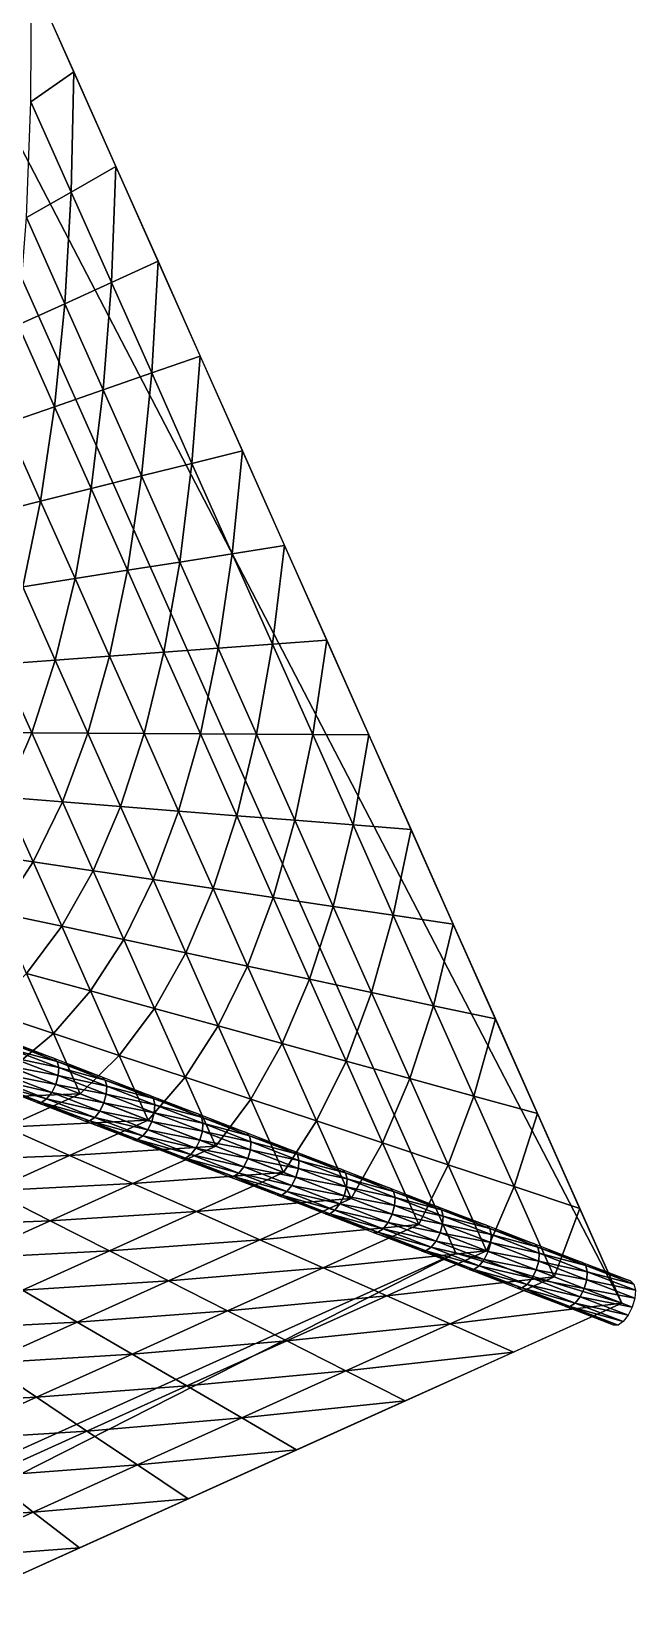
# Model space of a CAD drawing. Header units: metres. Extents: x -32.6 to 43.8, y -33.1 to 27.7.
# Drawn here: x 4.58 to 7.63, y -2.34 to 5.65 of the extents above; entities that cross this region are included whole.
import ezdxf

# ---------------------------------------------------------------- set-up
doc = ezdxf.new("R2010")
doc.units = ezdxf.units.M
for name, color, linetype in [('HREBENACE', 1, 'CONTINUOUS'), ('MANSARDA', 4, 'CONTINUOUS'), ('STRECHA_JIH', 6, 'CONTINUOUS'), ('STRECHA_VYCHOD', 1, 'CONTINUOUS'), ('ZDIVO', 6, 'CONTINUOUS')]:
    doc.layers.add(name, color=color, linetype=linetype)

msp = doc.modelspace()

# ---------------------------------------------------------------- linework, layer by layer
at = {"layer": 'HREBENACE'}
for points in [[(4.6953, 0.462, 8.9941), (4.4691, 0.5395, 9.1726), (4.4524, 0.5558, 9.132)], [(4.6953, 0.462, 8.9941), (4.712, 0.4457, 9.0347), (4.4691, 0.5395, 9.1726)], [(4.712, 0.4457, 9.0347), (4.4768, 0.5087, 9.207), (4.4691, 0.5395, 9.1726)], [(4.7196, 0.4149, 9.0691), (4.4741, 0.468, 9.23), (4.4768, 0.5087, 9.207)], [(4.712, 0.4457, 9.0347), (4.7196, 0.4149, 9.0691), (4.4768, 0.5087, 9.207)], [(4.7044, 0.3298, 9.1002), (4.441, 0.3823, 9.23), (4.4615, 0.4236, 9.238)], [(4.717, 0.3742, 9.0921), (4.4615, 0.4236, 9.238), (4.4741, 0.468, 9.23)], [(4.717, 0.3742, 9.0921), (4.7044, 0.3298, 9.1002), (4.4615, 0.4236, 9.238)], [(4.7196, 0.4149, 9.0691), (4.717, 0.3742, 9.0921), (4.4741, 0.468, 9.23)], [(4.9382, 0.3682, 8.8563), (4.712, 0.4457, 9.0347), (4.6953, 0.462, 8.9941)], [(4.9382, 0.3682, 8.8563), (4.9549, 0.3519, 8.8969), (4.712, 0.4457, 9.0347)], [(4.9549, 0.3519, 8.8969), (4.7196, 0.4149, 9.0691), (4.712, 0.4457, 9.0347)], [(4.9625, 0.3211, 8.9313), (4.717, 0.3742, 9.0921), (4.7196, 0.4149, 9.0691)], [(4.9549, 0.3519, 8.8969), (4.9625, 0.3211, 8.9313), (4.7196, 0.4149, 9.0691)], [(4.6321, 0.2389, 9.0347), (4.3659, 0.3319, 9.132), (4.3892, 0.3327, 9.1726)], [(4.6321, 0.2389, 9.0347), (4.6088, 0.2381, 8.9941), (4.3659, 0.3319, 9.132)], [(4.6585, 0.2566, 9.0691), (4.3892, 0.3327, 9.1726), (4.4156, 0.3504, 9.207)], [(4.6585, 0.2566, 9.0691), (4.6321, 0.2389, 9.0347), (4.3892, 0.3327, 9.1726)], [(4.6839, 0.2885, 9.0921), (4.4156, 0.3504, 9.207), (4.441, 0.3823, 9.23)], [(4.6839, 0.2885, 9.0921), (4.6585, 0.2566, 9.0691), (4.4156, 0.3504, 9.207)], [(4.7044, 0.3298, 9.1002), (4.6839, 0.2885, 9.0921), (4.441, 0.3823, 9.23)], [(4.9473, 0.236, 8.9624), (4.6839, 0.2885, 9.0921), (4.7044, 0.3298, 9.1002)], [(4.9599, 0.2804, 8.9543), (4.7044, 0.3298, 9.1002), (4.717, 0.3742, 9.0921)], [(4.9599, 0.2804, 8.9543), (4.9473, 0.236, 8.9624), (4.7044, 0.3298, 9.1002)], [(4.9625, 0.3211, 8.9313), (4.9599, 0.2804, 8.9543), (4.717, 0.3742, 9.0921)], [(5.1811, 0.2744, 8.7185), (4.9549, 0.3519, 8.8969), (4.9382, 0.3682, 8.8563)], [(5.1811, 0.2744, 8.7185), (5.1978, 0.2581, 8.759), (4.9549, 0.3519, 8.8969)], [(5.1978, 0.2581, 8.759), (4.9625, 0.3211, 8.9313), (4.9549, 0.3519, 8.8969)], [(5.2054, 0.2273, 8.7934), (4.9599, 0.2804, 8.9543), (4.9625, 0.3211, 8.9313)], [(5.1978, 0.2581, 8.759), (5.2054, 0.2273, 8.7934), (4.9625, 0.3211, 8.9313)], [(4.9014, 0.1628, 8.9313), (4.6321, 0.2389, 9.0347), (4.6585, 0.2566, 9.0691)], [(4.9268, 0.1947, 8.9543), (4.6585, 0.2566, 9.0691), (4.6839, 0.2885, 9.0921)], [(4.9268, 0.1947, 8.9543), (4.9014, 0.1628, 8.9313), (4.6585, 0.2566, 9.0691)], [(4.9473, 0.236, 8.9624), (4.9268, 0.1947, 8.9543), (4.6839, 0.2885, 9.0921)], [(5.2028, 0.1866, 8.8164), (4.9473, 0.236, 8.9624), (4.9599, 0.2804, 8.9543)], [(5.2054, 0.2273, 8.7934), (5.2028, 0.1866, 8.8164), (4.9599, 0.2804, 8.9543)], [(5.424, 0.1805, 8.5806), (5.1978, 0.2581, 8.759), (5.1811, 0.2744, 8.7185)], [(5.424, 0.1805, 8.5806), (5.4407, 0.1643, 8.6212), (5.1978, 0.2581, 8.759)], [(5.4407, 0.1643, 8.6212), (5.2054, 0.2273, 8.7934), (5.1978, 0.2581, 8.759)], [(4.875, 0.1451, 8.8969), (4.6088, 0.2381, 8.9941), (4.6321, 0.2389, 9.0347)], [(4.875, 0.1451, 8.8969), (4.8517, 0.1443, 8.8563), (4.6088, 0.2381, 8.9941)], [(4.9014, 0.1628, 8.9313), (4.875, 0.1451, 8.8969), (4.6321, 0.2389, 9.0347)], [(5.1443, 0.069, 8.7934), (4.875, 0.1451, 8.8969), (4.9014, 0.1628, 8.9313)], [(5.1697, 0.1009, 8.8164), (4.9014, 0.1628, 8.9313), (4.9268, 0.1947, 8.9543)], [(5.1697, 0.1009, 8.8164), (5.1443, 0.069, 8.7934), (4.9014, 0.1628, 8.9313)], [(5.1902, 0.1422, 8.8245), (4.9268, 0.1947, 8.9543), (4.9473, 0.236, 8.9624)], [(5.1902, 0.1422, 8.8245), (5.1697, 0.1009, 8.8164), (4.9268, 0.1947, 8.9543)], [(5.2028, 0.1866, 8.8164), (5.1902, 0.1422, 8.8245), (4.9473, 0.236, 8.9624)], [(5.4457, 0.0928, 8.6786), (5.1902, 0.1422, 8.8245), (5.2028, 0.1866, 8.8164)], [(5.4483, 0.1335, 8.6556), (5.2028, 0.1866, 8.8164), (5.2054, 0.2273, 8.7934)], [(5.4483, 0.1335, 8.6556), (5.4457, 0.0928, 8.6786), (5.2028, 0.1866, 8.8164)], [(5.4407, 0.1643, 8.6212), (5.4483, 0.1335, 8.6556), (5.2054, 0.2273, 8.7934)], [(5.6668, 0.0867, 8.4428), (5.4407, 0.1643, 8.6212), (5.424, 0.1805, 8.5806)], [(5.6668, 0.0867, 8.4428), (5.6836, 0.0705, 8.4833), (5.4407, 0.1643, 8.6212)], [(5.6836, 0.0705, 8.4833), (5.4483, 0.1335, 8.6556), (5.4407, 0.1643, 8.6212)], [(5.1179, 0.0513, 8.759), (4.8517, 0.1443, 8.8563), (4.875, 0.1451, 8.8969)], [(5.1179, 0.0513, 8.759), (5.0946, 0.0505, 8.7185), (4.8517, 0.1443, 8.8563)], [(5.1443, 0.069, 8.7934), (5.1179, 0.0513, 8.759), (4.875, 0.1451, 8.8969)], [(5.4126, 0.0071, 8.6786), (5.1443, 0.069, 8.7934), (5.1697, 0.1009, 8.8164)], [(5.4331, 0.0484, 8.6867), (5.1697, 0.1009, 8.8164), (5.1902, 0.1422, 8.8245)], [(5.4331, 0.0484, 8.6867), (5.4126, 0.0071, 8.6786), (5.1697, 0.1009, 8.8164)], [(5.4457, 0.0928, 8.6786), (5.4331, 0.0484, 8.6867), (5.1902, 0.1422, 8.8245)], [(5.6885, -0.0011, 8.5407), (5.4331, 0.0484, 8.6867), (5.4457, 0.0928, 8.6786)], [(5.6912, 0.0396, 8.5178), (5.4457, 0.0928, 8.6786), (5.4483, 0.1335, 8.6556)], [(5.6912, 0.0396, 8.5178), (5.6885, -0.0011, 8.5407), (5.4457, 0.0928, 8.6786)], [(5.6836, 0.0705, 8.4833), (5.6912, 0.0396, 8.5178), (5.4483, 0.1335, 8.6556)], [(5.9097, -0.0071, 8.3049), (5.6836, 0.0705, 8.4833), (5.6668, 0.0867, 8.4428)], [(5.3608, -0.0426, 8.6212), (5.0946, 0.0505, 8.7185), (5.1179, 0.0513, 8.759)], [(5.3608, -0.0426, 8.6212), (5.3375, -0.0433, 8.5806), (5.0946, 0.0505, 8.7185)], [(5.3872, -0.0249, 8.6556), (5.1179, 0.0513, 8.759), (5.1443, 0.069, 8.7934)], [(5.3872, -0.0249, 8.6556), (5.3608, -0.0426, 8.6212), (5.1179, 0.0513, 8.759)], [(5.4126, 0.0071, 8.6786), (5.3872, -0.0249, 8.6556), (5.1443, 0.069, 8.7934)], [(5.6555, -0.0867, 8.5407), (5.3872, -0.0249, 8.6556), (5.4126, 0.0071, 8.6786)], [(5.676, -0.0454, 8.5488), (5.4126, 0.0071, 8.6786), (5.4331, 0.0484, 8.6867)], [(5.676, -0.0454, 8.5488), (5.6555, -0.0867, 8.5407), (5.4126, 0.0071, 8.6786)], [(5.6885, -0.0011, 8.5407), (5.676, -0.0454, 8.5488), (5.4331, 0.0484, 8.6867)], [(5.9097, -0.0071, 8.3049), (5.9265, -0.0233, 8.3455), (5.6836, 0.0705, 8.4833)], [(5.9265, -0.0233, 8.3455), (5.6912, 0.0396, 8.5178), (5.6836, 0.0705, 8.4833)], [(5.9341, -0.0542, 8.3799), (5.6885, -0.0011, 8.5407), (5.6912, 0.0396, 8.5178)], [(5.9265, -0.0233, 8.3455), (5.9341, -0.0542, 8.3799), (5.6912, 0.0396, 8.5178)], [(5.6037, -0.1364, 8.4833), (5.3375, -0.0433, 8.5806), (5.3608, -0.0426, 8.6212)], [(5.6037, -0.1364, 8.4833), (5.5804, -0.1372, 8.4428), (5.3375, -0.0433, 8.5806)], [(5.6301, -0.1187, 8.5178), (5.3608, -0.0426, 8.6212), (5.3872, -0.0249, 8.6556)], [(5.6301, -0.1187, 8.5178), (5.6037, -0.1364, 8.4833), (5.3608, -0.0426, 8.6212)], [(5.6555, -0.0867, 8.5407), (5.6301, -0.1187, 8.5178), (5.3872, -0.0249, 8.6556)], [(5.9189, -0.1393, 8.411), (5.6555, -0.0867, 8.5407), (5.676, -0.0454, 8.5488)], [(5.9314, -0.0949, 8.4029), (5.676, -0.0454, 8.5488), (5.6885, -0.0011, 8.5407)], [(5.9314, -0.0949, 8.4029), (5.9189, -0.1393, 8.411), (5.676, -0.0454, 8.5488)], [(5.9341, -0.0542, 8.3799), (5.9314, -0.0949, 8.4029), (5.6885, -0.0011, 8.5407)], [(6.1526, -0.1009, 8.1671), (5.9265, -0.0233, 8.3455), (5.9097, -0.0071, 8.3049)], [(6.1526, -0.1009, 8.1671), (6.1694, -0.1172, 8.2077), (5.9265, -0.0233, 8.3455)], [(6.1694, -0.1172, 8.2077), (5.9341, -0.0542, 8.3799), (5.9265, -0.0233, 8.3455)], [(6.177, -0.148, 8.2421), (5.9314, -0.0949, 8.4029), (5.9341, -0.0542, 8.3799)], [(6.1694, -0.1172, 8.2077), (6.177, -0.148, 8.2421), (5.9341, -0.0542, 8.3799)], [(5.8466, -0.2302, 8.3455), (5.5804, -0.1372, 8.4428), (5.6037, -0.1364, 8.4833)], [(5.8466, -0.2302, 8.3455), (5.8233, -0.231, 8.3049), (5.5804, -0.1372, 8.4428)], [(5.873, -0.2125, 8.3799), (5.6037, -0.1364, 8.4833), (5.6301, -0.1187, 8.5178)], [(5.873, -0.2125, 8.3799), (5.8466, -0.2302, 8.3455), (5.6037, -0.1364, 8.4833)], [(5.8984, -0.1805, 8.4029), (5.6301, -0.1187, 8.5178), (5.6555, -0.0867, 8.5407)], [(5.8984, -0.1805, 8.4029), (5.873, -0.2125, 8.3799), (5.6301, -0.1187, 8.5178)], [(5.9189, -0.1393, 8.411), (5.8984, -0.1805, 8.4029), (5.6555, -0.0867, 8.5407)], [(6.1618, -0.2331, 8.2731), (5.8984, -0.1805, 8.4029), (5.9189, -0.1393, 8.411)], [(6.1743, -0.1887, 8.2651), (5.9189, -0.1393, 8.411), (5.9314, -0.0949, 8.4029)], [(6.1743, -0.1887, 8.2651), (6.1618, -0.2331, 8.2731), (5.9189, -0.1393, 8.411)], [(6.177, -0.148, 8.2421), (6.1743, -0.1887, 8.2651), (5.9314, -0.0949, 8.4029)], [(6.3955, -0.1947, 8.0292), (6.1694, -0.1172, 8.2077), (6.1526, -0.1009, 8.1671)], [(6.3955, -0.1947, 8.0292), (6.4123, -0.211, 8.0698), (6.1694, -0.1172, 8.2077)], [(6.4123, -0.211, 8.0698), (6.177, -0.148, 8.2421), (6.1694, -0.1172, 8.2077)], [(6.4199, -0.2418, 8.1042), (6.1743, -0.1887, 8.2651), (6.177, -0.148, 8.2421)], [(6.4123, -0.211, 8.0698), (6.4199, -0.2418, 8.1042), (6.177, -0.148, 8.2421)], [(6.0895, -0.324, 8.2077), (5.8233, -0.231, 8.3049), (5.8466, -0.2302, 8.3455)], [(6.0895, -0.324, 8.2077), (6.0662, -0.3248, 8.1671), (5.8233, -0.231, 8.3049)], [(6.1159, -0.3063, 8.2421), (5.8466, -0.2302, 8.3455), (5.873, -0.2125, 8.3799)], [(6.1159, -0.3063, 8.2421), (6.0895, -0.324, 8.2077), (5.8466, -0.2302, 8.3455)], [(6.1412, -0.2744, 8.2651), (5.873, -0.2125, 8.3799), (5.8984, -0.1805, 8.4029)], [(6.1412, -0.2744, 8.2651), (6.1159, -0.3063, 8.2421), (5.873, -0.2125, 8.3799)], [(6.1618, -0.2331, 8.2731), (6.1412, -0.2744, 8.2651), (5.8984, -0.1805, 8.4029)], [(6.4047, -0.3269, 8.1353), (6.1412, -0.2744, 8.2651), (6.1618, -0.2331, 8.2731)], [(6.4172, -0.2825, 8.1272), (6.1618, -0.2331, 8.2731), (6.1743, -0.1887, 8.2651)], [(6.4172, -0.2825, 8.1272), (6.4047, -0.3269, 8.1353), (6.1618, -0.2331, 8.2731)], [(6.4199, -0.2418, 8.1042), (6.4172, -0.2825, 8.1272), (6.1743, -0.1887, 8.2651)], [(6.6384, -0.2885, 7.8914), (6.4123, -0.211, 8.0698), (6.3955, -0.1947, 8.0292)], [(6.6384, -0.2885, 7.8914), (6.6552, -0.3048, 7.932), (6.4123, -0.211, 8.0698)], [(6.6552, -0.3048, 7.932), (6.4199, -0.2418, 8.1042), (6.4123, -0.211, 8.0698)], [(6.3588, -0.4001, 8.1042), (6.0895, -0.324, 8.2077), (6.1159, -0.3063, 8.2421)], [(6.3841, -0.3682, 8.1272), (6.1159, -0.3063, 8.2421), (6.1412, -0.2744, 8.2651)], [(6.3841, -0.3682, 8.1272), (6.3588, -0.4001, 8.1042), (6.1159, -0.3063, 8.2421)], [(6.4047, -0.3269, 8.1353), (6.3841, -0.3682, 8.1272), (6.1412, -0.2744, 8.2651)], [(6.6601, -0.3763, 7.9894), (6.4047, -0.3269, 8.1353), (6.4172, -0.2825, 8.1272)], [(6.6628, -0.3356, 7.9664), (6.4172, -0.2825, 8.1272), (6.4199, -0.2418, 8.1042)], [(6.6628, -0.3356, 7.9664), (6.6601, -0.3763, 7.9894), (6.4172, -0.2825, 8.1272)], [(6.6552, -0.3048, 7.932), (6.6628, -0.3356, 7.9664), (6.4199, -0.2418, 8.1042)], [(6.8813, -0.3823, 7.7535), (6.6552, -0.3048, 7.932), (6.6384, -0.2885, 7.8914)], [(6.8813, -0.3823, 7.7535), (6.8981, -0.3986, 7.7941), (6.6552, -0.3048, 7.932)], [(6.8981, -0.3986, 7.7941), (6.6628, -0.3356, 7.9664), (6.6552, -0.3048, 7.932)], [(6.3324, -0.4178, 8.0698), (6.0662, -0.3248, 8.1671), (6.0895, -0.324, 8.2077)], [(6.3324, -0.4178, 8.0698), (6.3091, -0.4186, 8.0292), (6.0662, -0.3248, 8.1671)], [(6.3588, -0.4001, 8.1042), (6.3324, -0.4178, 8.0698), (6.0895, -0.324, 8.2077)], [(6.627, -0.462, 7.9894), (6.3588, -0.4001, 8.1042), (6.3841, -0.3682, 8.1272)], [(6.6476, -0.4207, 7.9974), (6.3841, -0.3682, 8.1272), (6.4047, -0.3269, 8.1353)], [(6.6476, -0.4207, 7.9974), (6.627, -0.462, 7.9894), (6.3841, -0.3682, 8.1272)], [(6.6601, -0.3763, 7.9894), (6.6476, -0.4207, 7.9974), (6.4047, -0.3269, 8.1353)], [(6.903, -0.4701, 7.8515), (6.6476, -0.4207, 7.9974), (6.6601, -0.3763, 7.9894)], [(6.9057, -0.4294, 7.8285), (6.6601, -0.3763, 7.9894), (6.6628, -0.3356, 7.9664)], [(6.9057, -0.4294, 7.8285), (6.903, -0.4701, 7.8515), (6.6601, -0.3763, 7.9894)], [(6.8981, -0.3986, 7.7941), (6.9057, -0.4294, 7.8285), (6.6628, -0.3356, 7.9664)], [(7.1242, -0.4761, 7.6157), (6.8981, -0.3986, 7.7941), (6.8813, -0.3823, 7.7535)], [(7.1242, -0.4761, 7.6157), (7.141, -0.4924, 7.6563), (6.8981, -0.3986, 7.7941)], [(7.141, -0.4924, 7.6563), (6.9057, -0.4294, 7.8285), (6.8981, -0.3986, 7.7941)], [(6.5753, -0.5116, 7.932), (6.3091, -0.4186, 8.0292), (6.3324, -0.4178, 8.0698)], [(6.5753, -0.5116, 7.932), (6.552, -0.5124, 7.8914), (6.3091, -0.4186, 8.0292)], [(6.6017, -0.4939, 7.9664), (6.3324, -0.4178, 8.0698), (6.3588, -0.4001, 8.1042)], [(6.6017, -0.4939, 7.9664), (6.5753, -0.5116, 7.932), (6.3324, -0.4178, 8.0698)], [(6.627, -0.462, 7.9894), (6.6017, -0.4939, 7.9664), (6.3588, -0.4001, 8.1042)], [(6.8699, -0.5558, 7.8515), (6.6017, -0.4939, 7.9664), (6.627, -0.462, 7.9894)], [(6.8905, -0.5145, 7.8596), (6.627, -0.462, 7.9894), (6.6476, -0.4207, 7.9974)], [(6.8905, -0.5145, 7.8596), (6.8699, -0.5558, 7.8515), (6.627, -0.462, 7.9894)], [(6.903, -0.4701, 7.8515), (6.8905, -0.5145, 7.8596), (6.6476, -0.4207, 7.9974)], [(7.1459, -0.5639, 7.7137), (6.8905, -0.5145, 7.8596), (6.903, -0.4701, 7.8515)], [(7.1486, -0.5232, 7.6907), (6.903, -0.4701, 7.8515), (6.9057, -0.4294, 7.8285)], [(7.1486, -0.5232, 7.6907), (7.1459, -0.5639, 7.7137), (6.903, -0.4701, 7.8515)], [(7.141, -0.4924, 7.6563), (7.1486, -0.5232, 7.6907), (6.9057, -0.4294, 7.8285)], [(7.3671, -0.57, 7.4778), (7.141, -0.4924, 7.6563), (7.1242, -0.4761, 7.6157)], [(6.8182, -0.6054, 7.7941), (6.552, -0.5124, 7.8914), (6.5753, -0.5116, 7.932)], [(6.8182, -0.6054, 7.7941), (6.7948, -0.6062, 7.7535), (6.552, -0.5124, 7.8914)], [(6.8445, -0.5877, 7.8285), (6.5753, -0.5116, 7.932), (6.6017, -0.4939, 7.9664)], [(6.8445, -0.5877, 7.8285), (6.8182, -0.6054, 7.7941), (6.5753, -0.5116, 7.932)], [(6.8699, -0.5558, 7.8515), (6.8445, -0.5877, 7.8285), (6.6017, -0.4939, 7.9664)], [(7.1128, -0.6496, 7.7137), (6.8445, -0.5877, 7.8285), (6.8699, -0.5558, 7.8515)], [(7.1334, -0.6083, 7.7217), (6.8699, -0.5558, 7.8515), (6.8905, -0.5145, 7.8596)], [(7.1334, -0.6083, 7.7217), (7.1128, -0.6496, 7.7137), (6.8699, -0.5558, 7.8515)], [(7.1459, -0.5639, 7.7137), (7.1334, -0.6083, 7.7217), (6.8905, -0.5145, 7.8596)], [(7.3671, -0.57, 7.4778), (7.3839, -0.5862, 7.5184), (7.141, -0.4924, 7.6563)], [(7.3839, -0.5862, 7.5184), (7.1486, -0.5232, 7.6907), (7.141, -0.4924, 7.6563)], [(7.3915, -0.6171, 7.5528), (7.1459, -0.5639, 7.7137), (7.1486, -0.5232, 7.6907)], [(7.3839, -0.5862, 7.5184), (7.3915, -0.6171, 7.5528), (7.1486, -0.5232, 7.6907)], [(7.0611, -0.6992, 7.6563), (6.7948, -0.6062, 7.7535), (6.8182, -0.6054, 7.7941)], [(7.0611, -0.6992, 7.6563), (7.0377, -0.7, 7.6157), (6.7948, -0.6062, 7.7535)], [(7.0874, -0.6815, 7.6907), (6.8182, -0.6054, 7.7941), (6.8445, -0.5877, 7.8285)], [(7.0874, -0.6815, 7.6907), (7.0611, -0.6992, 7.6563), (6.8182, -0.6054, 7.7941)], [(7.1128, -0.6496, 7.7137), (7.0874, -0.6815, 7.6907), (6.8445, -0.5877, 7.8285)], [(7.3762, -0.7021, 7.5839), (7.1128, -0.6496, 7.7137), (7.1334, -0.6083, 7.7217)], [(7.3888, -0.6578, 7.5758), (7.1334, -0.6083, 7.7217), (7.1459, -0.5639, 7.7137)], [(7.3888, -0.6578, 7.5758), (7.3762, -0.7021, 7.5839), (7.1334, -0.6083, 7.7217)], [(7.3915, -0.6171, 7.5528), (7.3888, -0.6578, 7.5758), (7.1459, -0.5639, 7.7137)], [(7.61, -0.6638, 7.34), (7.3839, -0.5862, 7.5184), (7.3671, -0.57, 7.4778)], [(7.61, -0.6638, 7.34), (7.6268, -0.68, 7.3806), (7.3839, -0.5862, 7.5184)], [(7.6268, -0.68, 7.3806), (7.3915, -0.6171, 7.5528), (7.3839, -0.5862, 7.5184)], [(7.6344, -0.7109, 7.415), (7.3888, -0.6578, 7.5758), (7.3915, -0.6171, 7.5528)], [(7.6268, -0.68, 7.3806), (7.6344, -0.7109, 7.415), (7.3915, -0.6171, 7.5528)], [(7.304, -0.7931, 7.5184), (7.0377, -0.7, 7.6157), (7.0611, -0.6992, 7.6563)], [(7.304, -0.7931, 7.5184), (7.2806, -0.7938, 7.4778), (7.0377, -0.7, 7.6157)], [(7.3303, -0.7754, 7.5528), (7.0611, -0.6992, 7.6563), (7.0874, -0.6815, 7.6907)], [(7.3303, -0.7754, 7.5528), (7.304, -0.7931, 7.5184), (7.0611, -0.6992, 7.6563)], [(7.3557, -0.7434, 7.5758), (7.0874, -0.6815, 7.6907), (7.1128, -0.6496, 7.7137)], [(7.3557, -0.7434, 7.5758), (7.3303, -0.7754, 7.5528), (7.0874, -0.6815, 7.6907)], [(7.3762, -0.7021, 7.5839), (7.3557, -0.7434, 7.5758), (7.1128, -0.6496, 7.7137)], [(7.6191, -0.7959, 7.4461), (7.3557, -0.7434, 7.5758), (7.3762, -0.7021, 7.5839)], [(7.6317, -0.7516, 7.438), (7.3762, -0.7021, 7.5839), (7.3888, -0.6578, 7.5758)], [(7.6317, -0.7516, 7.438), (7.6191, -0.7959, 7.4461), (7.3762, -0.7021, 7.5839)], [(7.6344, -0.7109, 7.415), (7.6317, -0.7516, 7.438), (7.3888, -0.6578, 7.5758)], [(7.5469, -0.8869, 7.3806), (7.2806, -0.7938, 7.4778), (7.304, -0.7931, 7.5184)], [(7.5469, -0.8869, 7.3806), (7.5235, -0.8877, 7.34), (7.2806, -0.7938, 7.4778)], [(7.5732, -0.8692, 7.415), (7.304, -0.7931, 7.5184), (7.3303, -0.7754, 7.5528)], [(7.5732, -0.8692, 7.415), (7.5469, -0.8869, 7.3806), (7.304, -0.7931, 7.5184)], [(7.5986, -0.8372, 7.438), (7.3303, -0.7754, 7.5528), (7.3557, -0.7434, 7.5758)], [(7.5986, -0.8372, 7.438), (7.5732, -0.8692, 7.415), (7.3303, -0.7754, 7.5528)], [(7.6191, -0.7959, 7.4461), (7.5986, -0.8372, 7.438), (7.3557, -0.7434, 7.5758)]]:
    msp.add_3dface(points, dxfattribs=at)
at = {"layer": 'MANSARDA'}
for points in [[(2.5058, 8.9567, 4.36), (7.5668, -0.7757, 7.29), (2.8769, 9.7578, 7.29)], [(2.5058, 8.9567, 4.36), (6.7267, -0.5235, 4.36), (7.5668, -0.7757, 7.29)], [(6.7267, -0.5235, 4.36), (-4.1305, -5.4244, 4.36), (-4.4968, -6.2212, 7.29)], [(6.7267, -0.5235, 4.36), (-4.4968, -6.2212, 7.29), (7.5668, -0.7757, 7.29)]]:
    msp.add_3dface(points, dxfattribs=at)
at = {"layer": 'STRECHA_JIH'}
for points in [[(4.8287, 0.2818, 8.8439), (4.1333, 0.2548, 9.0381), (4.4864, 0.414, 9.0381)], [(4.8287, 0.2818, 8.8439), (4.4538, 0.1128, 8.8439), (4.1333, 0.2548, 9.0381)], [(5.1709, 0.1496, 8.6497), (4.4538, 0.1128, 8.8439), (4.8287, 0.2818, 8.8439)], [(4.7744, -0.0292, 8.6497), (4.079, -0.0563, 8.8439), (4.4538, 0.1128, 8.8439)], [(5.1709, 0.1496, 8.6497), (4.7744, -0.0292, 8.6497), (4.4538, 0.1128, 8.8439)], [(5.5132, 0.0174, 8.4554), (4.7744, -0.0292, 8.6497), (5.1709, 0.1496, 8.6497)], [(5.5132, 0.0174, 8.4554), (5.095, -0.1712, 8.4554), (4.7744, -0.0292, 8.6497)], [(5.8555, -0.1148, 8.2612), (5.095, -0.1712, 8.4554), (5.5132, 0.0174, 8.4554)], [(4.7744, -0.0292, 8.6497), (4.3779, -0.2081, 8.6497), (4.079, -0.0563, 8.8439)], [(5.095, -0.1712, 8.4554), (4.3779, -0.2081, 8.6497), (4.7744, -0.0292, 8.6497)], [(5.8555, -0.1148, 8.2612), (5.4156, -0.3132, 8.2612), (5.095, -0.1712, 8.4554)], [(6.1977, -0.2469, 8.0669), (5.4156, -0.3132, 8.2612), (5.8555, -0.1148, 8.2612)], [(4.6768, -0.3599, 8.4554), (3.9813, -0.3869, 8.6497), (4.3779, -0.2081, 8.6497)], [(5.095, -0.1712, 8.4554), (4.6768, -0.3599, 8.4554), (4.3779, -0.2081, 8.6497)], [(5.4156, -0.3132, 8.2612), (4.6768, -0.3599, 8.4554), (5.095, -0.1712, 8.4554)], [(5.4156, -0.3132, 8.2612), (4.9756, -0.5117, 8.2612), (4.6768, -0.3599, 8.4554)], [(5.7361, -0.4552, 8.0669), (4.9756, -0.5117, 8.2612), (5.4156, -0.3132, 8.2612)], [(6.1977, -0.2469, 8.0669), (5.7361, -0.4552, 8.0669), (5.4156, -0.3132, 8.2612)], [(6.54, -0.3791, 7.8727), (5.7361, -0.4552, 8.0669), (6.1977, -0.2469, 8.0669)], [(4.6768, -0.3599, 8.4554), (4.2585, -0.5486, 8.4554), (3.9813, -0.3869, 8.6497)], [(4.9756, -0.5117, 8.2612), (4.2585, -0.5486, 8.4554), (4.6768, -0.3599, 8.4554)], [(6.54, -0.3791, 7.8727), (6.0567, -0.5972, 7.8727), (5.7361, -0.4552, 8.0669)], [(6.8822, -0.5113, 7.6785), (6.0567, -0.5972, 7.8727), (6.54, -0.3791, 7.8727)], [(5.7361, -0.4552, 8.0669), (5.2745, -0.6635, 8.0669), (4.9756, -0.5117, 8.2612)], [(6.0567, -0.5972, 7.8727), (5.2745, -0.6635, 8.0669), (5.7361, -0.4552, 8.0669)], [(4.9756, -0.5117, 8.2612), (4.5357, -0.7102, 8.2612), (4.2585, -0.5486, 8.4554)], [(5.2745, -0.6635, 8.0669), (4.5357, -0.7102, 8.2612), (4.9756, -0.5117, 8.2612)], [(6.8822, -0.5113, 7.6785), (6.3773, -0.7392, 7.6785), (6.0567, -0.5972, 7.8727)], [(7.2245, -0.6435, 7.4842), (6.3773, -0.7392, 7.6785), (6.8822, -0.5113, 7.6785)], [(6.0567, -0.5972, 7.8727), (5.5734, -0.8153, 7.8727), (5.2745, -0.6635, 8.0669)], [(6.3773, -0.7392, 7.6785), (5.5734, -0.8153, 7.8727), (6.0567, -0.5972, 7.8727)], [(4.8129, -0.8718, 8.0669), (4.0958, -0.9087, 8.2612), (4.5357, -0.7102, 8.2612)], [(5.2745, -0.6635, 8.0669), (4.8129, -0.8718, 8.0669), (4.5357, -0.7102, 8.2612)], [(5.5734, -0.8153, 7.8727), (4.8129, -0.8718, 8.0669), (5.2745, -0.6635, 8.0669)], [(7.2245, -0.6435, 7.4842), (6.6978, -0.8812, 7.4842), (6.3773, -0.7392, 7.6785)], [(7.5668, -0.7757, 7.29), (6.6978, -0.8812, 7.4842), (7.2245, -0.6435, 7.4842)], [(6.3773, -0.7392, 7.6785), (5.8723, -0.9671, 7.6785), (5.5734, -0.8153, 7.8727)], [(6.6978, -0.8812, 7.4842), (5.8723, -0.9671, 7.6785), (6.3773, -0.7392, 7.6785)], [(7.5668, -0.7757, 7.29), (7.0184, -1.0232, 7.29), (6.6978, -0.8812, 7.4842)], [(4.8129, -0.8718, 8.0669), (4.3513, -1.0801, 8.0669), (4.0958, -0.9087, 8.2612)], [(5.0901, -1.0334, 7.8727), (4.3513, -1.0801, 8.0669), (4.8129, -0.8718, 8.0669)], [(5.5734, -0.8153, 7.8727), (5.0901, -1.0334, 7.8727), (4.8129, -0.8718, 8.0669)], [(5.8723, -0.9671, 7.6785), (5.0901, -1.0334, 7.8727), (5.5734, -0.8153, 7.8727)], [(6.6978, -0.8812, 7.4842), (6.1712, -1.1189, 7.4842), (5.8723, -0.9671, 7.6785)], [(7.0184, -1.0232, 7.29), (6.1712, -1.1189, 7.4842), (6.6978, -0.8812, 7.4842)], [(5.0901, -1.0334, 7.8727), (4.6069, -1.2515, 7.8727), (4.3513, -1.0801, 8.0669)], [(5.3673, -1.195, 7.6785), (4.6069, -1.2515, 7.8727), (5.0901, -1.0334, 7.8727)], [(5.8723, -0.9671, 7.6785), (5.3673, -1.195, 7.6785), (5.0901, -1.0334, 7.8727)], [(6.1712, -1.1189, 7.4842), (5.3673, -1.195, 7.6785), (5.8723, -0.9671, 7.6785)], [(7.0184, -1.0232, 7.29), (6.4701, -1.2708, 7.29), (6.1712, -1.1189, 7.4842)], [(4.6069, -1.2515, 7.8727), (3.8897, -1.2884, 8.0669), (4.3513, -1.0801, 8.0669)], [(6.1712, -1.1189, 7.4842), (5.6445, -1.3567, 7.4842), (5.3673, -1.195, 7.6785)], [(6.4701, -1.2708, 7.29), (5.6445, -1.3567, 7.4842), (6.1712, -1.1189, 7.4842)], [(5.3673, -1.195, 7.6785), (4.8624, -1.4229, 7.6785), (4.6069, -1.2515, 7.8727)], [(5.6445, -1.3567, 7.4842), (4.8624, -1.4229, 7.6785), (5.3673, -1.195, 7.6785)], [(4.6069, -1.2515, 7.8727), (4.1236, -1.4696, 7.8727), (3.8897, -1.2884, 8.0669)], [(4.8624, -1.4229, 7.6785), (4.1236, -1.4696, 7.8727), (4.6069, -1.2515, 7.8727)], [(6.4701, -1.2708, 7.29), (5.9217, -1.5183, 7.29), (5.6445, -1.3567, 7.4842)], [(5.6445, -1.3567, 7.4842), (5.1179, -1.5944, 7.4842), (4.8624, -1.4229, 7.6785)], [(5.9217, -1.5183, 7.29), (5.1179, -1.5944, 7.4842), (5.6445, -1.3567, 7.4842)], [(4.8624, -1.4229, 7.6785), (4.3574, -1.6508, 7.6785), (4.1236, -1.4696, 7.8727)], [(5.1179, -1.5944, 7.4842), (4.3574, -1.6508, 7.6785), (4.8624, -1.4229, 7.6785)], [(5.9217, -1.5183, 7.29), (5.3734, -1.7658, 7.29), (5.1179, -1.5944, 7.4842)], [(5.1179, -1.5944, 7.4842), (4.5912, -1.8321, 7.4842), (4.3574, -1.6508, 7.6785)], [(5.3734, -1.7658, 7.29), (4.5912, -1.8321, 7.4842), (5.1179, -1.5944, 7.4842)], [(4.5912, -1.8321, 7.4842), (3.8524, -1.8787, 7.6785), (4.3574, -1.6508, 7.6785)], [(4.5912, -1.8321, 7.4842), (4.0646, -2.0698, 7.4842), (3.8524, -1.8787, 7.6785)], [(4.8251, -2.0133, 7.29), (4.0646, -2.0698, 7.4842), (4.5912, -1.8321, 7.4842)], [(5.3734, -1.7658, 7.29), (4.8251, -2.0133, 7.29), (4.5912, -1.8321, 7.4842)], [(4.8251, -2.0133, 7.29), (4.2767, -2.2608, 7.29), (4.0646, -2.0698, 7.4842)]]:
    msp.add_3dface(points, dxfattribs=at)
at = {"layer": 'STRECHA_VYCHOD'}
for points in [[(4.5823, 5.9275, 7.29), (4.7955, 5.4487, 7.29), (4.5792, 5.2979, 7.4842)], [(4.7955, 5.4487, 7.29), (4.7827, 4.8409, 7.4842), (4.5792, 5.2979, 7.4842)], [(4.7955, 5.4487, 7.29), (5.0087, 4.9699, 7.29), (4.7827, 4.8409, 7.4842)], [(4.5792, 5.2979, 7.4842), (4.7827, 4.8409, 7.4842), (4.5567, 4.7119, 7.6785)], [(5.0087, 4.9699, 7.29), (4.9862, 4.3839, 7.4842), (4.7827, 4.8409, 7.4842)], [(5.0087, 4.9699, 7.29), (5.2218, 4.4911, 7.29), (4.9862, 4.3839, 7.4842)], [(4.7827, 4.8409, 7.4842), (4.7505, 4.2767, 7.6785), (4.5567, 4.7119, 7.6785)], [(4.7827, 4.8409, 7.4842), (4.9862, 4.3839, 7.4842), (4.7505, 4.2767, 7.6785)], [(4.5567, 4.7119, 7.6785), (4.7505, 4.2767, 7.6785), (4.5148, 4.1694, 7.8727)], [(5.2218, 4.4911, 7.29), (5.1897, 3.9268, 7.4842), (4.9862, 4.3839, 7.4842)], [(5.2218, 4.4911, 7.29), (5.435, 4.0123, 7.29), (5.1897, 3.9268, 7.4842)], [(4.9862, 4.3839, 7.4842), (4.9443, 3.8414, 7.6785), (4.7505, 4.2767, 7.6785)], [(4.9862, 4.3839, 7.4842), (5.1897, 3.9268, 7.4842), (4.9443, 3.8414, 7.6785)], [(4.7505, 4.2767, 7.6785), (4.6989, 3.7559, 7.8727), (4.5148, 4.1694, 7.8727)], [(4.7505, 4.2767, 7.6785), (4.9443, 3.8414, 7.6785), (4.6989, 3.7559, 7.8727)], [(4.5148, 4.1694, 7.8727), (4.6989, 3.7559, 7.8727), (4.4536, 3.6705, 8.0669)], [(5.435, 4.0123, 7.29), (5.3931, 3.4698, 7.4842), (5.1897, 3.9268, 7.4842)], [(5.435, 4.0123, 7.29), (5.6482, 3.5335, 7.29), (5.3931, 3.4698, 7.4842)], [(5.1897, 3.9268, 7.4842), (5.1381, 3.4061, 7.6785), (4.9443, 3.8414, 7.6785)], [(5.1897, 3.9268, 7.4842), (5.3931, 3.4698, 7.4842), (5.1381, 3.4061, 7.6785)], [(4.9443, 3.8414, 7.6785), (4.883, 3.3424, 7.8727), (4.6989, 3.7559, 7.8727)], [(4.9443, 3.8414, 7.6785), (5.1381, 3.4061, 7.6785), (4.883, 3.3424, 7.8727)], [(4.6989, 3.7559, 7.8727), (4.628, 3.2787, 8.0669), (4.4536, 3.6705, 8.0669)], [(4.6989, 3.7559, 7.8727), (4.883, 3.3424, 7.8727), (4.628, 3.2787, 8.0669)], [(4.4536, 3.6705, 8.0669), (4.628, 3.2787, 8.0669), (4.3729, 3.2151, 8.2612)], [(5.6482, 3.5335, 7.29), (5.5966, 3.0128, 7.4842), (5.3931, 3.4698, 7.4842)], [(5.6482, 3.5335, 7.29), (5.8614, 3.0547, 7.29), (5.5966, 3.0128, 7.4842)], [(5.3931, 3.4698, 7.4842), (5.3319, 2.9708, 7.6785), (5.1381, 3.4061, 7.6785)], [(5.3931, 3.4698, 7.4842), (5.5966, 3.0128, 7.4842), (5.3319, 2.9708, 7.6785)], [(5.1381, 3.4061, 7.6785), (5.0671, 2.9289, 7.8727), (4.883, 3.3424, 7.8727)], [(5.1381, 3.4061, 7.6785), (5.3319, 2.9708, 7.6785), (5.0671, 2.9289, 7.8727)], [(4.883, 3.3424, 7.8727), (4.8024, 2.887, 8.0669), (4.628, 3.2787, 8.0669)], [(4.883, 3.3424, 7.8727), (5.0671, 2.9289, 7.8727), (4.8024, 2.887, 8.0669)], [(4.628, 3.2787, 8.0669), (4.5377, 2.8451, 8.2612), (4.3729, 3.2151, 8.2612)], [(4.628, 3.2787, 8.0669), (4.8024, 2.887, 8.0669), (4.5377, 2.8451, 8.2612)], [(5.8614, 3.0547, 7.29), (5.8001, 2.5557, 7.4842), (5.5966, 3.0128, 7.4842)], [(5.8614, 3.0547, 7.29), (6.0745, 2.5759, 7.29), (5.8001, 2.5557, 7.4842)], [(5.3319, 2.9708, 7.6785), (5.2512, 2.5154, 7.8727), (5.0671, 2.9289, 7.8727)], [(5.3319, 2.9708, 7.6785), (5.5257, 2.5356, 7.6785), (5.2512, 2.5154, 7.8727)], [(5.5966, 3.0128, 7.4842), (5.5257, 2.5356, 7.6785), (5.3319, 2.9708, 7.6785)], [(5.5966, 3.0128, 7.4842), (5.8001, 2.5557, 7.4842), (5.5257, 2.5356, 7.6785)], [(4.8024, 2.887, 8.0669), (4.7024, 2.4751, 8.2612), (4.5377, 2.8451, 8.2612)], [(4.8024, 2.887, 8.0669), (4.9768, 2.4953, 8.0669), (4.7024, 2.4751, 8.2612)], [(5.0671, 2.9289, 7.8727), (4.9768, 2.4953, 8.0669), (4.8024, 2.887, 8.0669)], [(5.0671, 2.9289, 7.8727), (5.2512, 2.5154, 7.8727), (4.9768, 2.4953, 8.0669)], [(4.5377, 2.8451, 8.2612), (4.7024, 2.4751, 8.2612), (4.428, 2.455, 8.4554)], [(6.0745, 2.5759, 7.29), (6.0036, 2.0987, 7.4842), (5.8001, 2.5557, 7.4842)], [(6.0745, 2.5759, 7.29), (6.2877, 2.0971, 7.29), (6.0036, 2.0987, 7.4842)], [(4.9768, 2.4953, 8.0669), (4.8671, 2.1051, 8.2612), (4.7024, 2.4751, 8.2612)], [(4.9768, 2.4953, 8.0669), (5.1512, 2.1035, 8.0669), (4.8671, 2.1051, 8.2612)], [(5.2512, 2.5154, 7.8727), (5.1512, 2.1035, 8.0669), (4.9768, 2.4953, 8.0669)], [(5.2512, 2.5154, 7.8727), (5.4354, 2.1019, 7.8727), (5.1512, 2.1035, 8.0669)], [(5.5257, 2.5356, 7.6785), (5.4354, 2.1019, 7.8727), (5.2512, 2.5154, 7.8727)], [(5.5257, 2.5356, 7.6785), (5.7195, 2.1003, 7.6785), (5.4354, 2.1019, 7.8727)], [(5.8001, 2.5557, 7.4842), (5.7195, 2.1003, 7.6785), (5.5257, 2.5356, 7.6785)], [(5.8001, 2.5557, 7.4842), (6.0036, 2.0987, 7.4842), (5.7195, 2.1003, 7.6785)], [(4.428, 2.455, 8.4554), (4.583, 2.1067, 8.4554), (4.2989, 2.1083, 8.6497)], [(4.7024, 2.4751, 8.2612), (4.583, 2.1067, 8.4554), (4.428, 2.455, 8.4554)], [(4.7024, 2.4751, 8.2612), (4.8671, 2.1051, 8.2612), (4.583, 2.1067, 8.4554)], [(4.583, 2.1067, 8.4554), (4.4442, 1.7819, 8.6497), (4.2989, 2.1083, 8.6497)], [(4.583, 2.1067, 8.4554), (4.738, 1.7585, 8.4554), (4.4442, 1.7819, 8.6497)], [(4.8671, 2.1051, 8.2612), (4.738, 1.7585, 8.4554), (4.583, 2.1067, 8.4554)], [(4.8671, 2.1051, 8.2612), (5.0318, 1.7351, 8.2612), (4.738, 1.7585, 8.4554)], [(5.1512, 2.1035, 8.0669), (5.0318, 1.7351, 8.2612), (4.8671, 2.1051, 8.2612)], [(5.1512, 2.1035, 8.0669), (5.3256, 1.7118, 8.0669), (5.0318, 1.7351, 8.2612)], [(5.4354, 2.1019, 7.8727), (5.3256, 1.7118, 8.0669), (5.1512, 2.1035, 8.0669)], [(5.4354, 2.1019, 7.8727), (5.6195, 1.6884, 7.8727), (5.3256, 1.7118, 8.0669)], [(5.7195, 2.1003, 7.6785), (5.6195, 1.6884, 7.8727), (5.4354, 2.1019, 7.8727)], [(5.7195, 2.1003, 7.6785), (5.9133, 1.665, 7.6785), (5.6195, 1.6884, 7.8727)], [(6.0036, 2.0987, 7.4842), (5.9133, 1.665, 7.6785), (5.7195, 2.1003, 7.6785)], [(6.0036, 2.0987, 7.4842), (6.2071, 1.6417, 7.4842), (5.9133, 1.665, 7.6785)], [(6.2877, 2.0971, 7.29), (6.2071, 1.6417, 7.4842), (6.0036, 2.0987, 7.4842)], [(6.2877, 2.0971, 7.29), (6.5009, 1.6183, 7.29), (6.2071, 1.6417, 7.4842)], [(4.4442, 1.7819, 8.6497), (4.5896, 1.4554, 8.6497), (4.2861, 1.5006, 8.8439)], [(4.738, 1.7585, 8.4554), (4.5896, 1.4554, 8.6497), (4.4442, 1.7819, 8.6497)], [(4.738, 1.7585, 8.4554), (4.8931, 1.4103, 8.4554), (4.5896, 1.4554, 8.6497)], [(5.0318, 1.7351, 8.2612), (4.8931, 1.4103, 8.4554), (4.738, 1.7585, 8.4554)], [(5.0318, 1.7351, 8.2612), (5.1966, 1.3652, 8.2612), (4.8931, 1.4103, 8.4554)], [(5.3256, 1.7118, 8.0669), (5.1966, 1.3652, 8.2612), (5.0318, 1.7351, 8.2612)], [(5.3256, 1.7118, 8.0669), (5.5001, 1.32, 8.0669), (5.1966, 1.3652, 8.2612)], [(5.6195, 1.6884, 7.8727), (5.5001, 1.32, 8.0669), (5.3256, 1.7118, 8.0669)], [(5.6195, 1.6884, 7.8727), (5.8036, 1.2749, 7.8727), (5.5001, 1.32, 8.0669)], [(5.9133, 1.665, 7.6785), (5.8036, 1.2749, 7.8727), (5.6195, 1.6884, 7.8727)], [(5.9133, 1.665, 7.6785), (6.1071, 1.2298, 7.6785), (5.8036, 1.2749, 7.8727)], [(6.2071, 1.6417, 7.4842), (6.1071, 1.2298, 7.6785), (5.9133, 1.665, 7.6785)], [(6.2071, 1.6417, 7.4842), (6.4106, 1.1846, 7.4842), (6.1071, 1.2298, 7.6785)], [(6.5009, 1.6183, 7.29), (6.4106, 1.1846, 7.4842), (6.2071, 1.6417, 7.4842)], [(6.5009, 1.6183, 7.29), (6.7141, 1.1395, 7.29), (6.4106, 1.1846, 7.4842)], [(4.5896, 1.4554, 8.6497), (4.4217, 1.1959, 8.8439), (4.2861, 1.5006, 8.8439)], [(4.5896, 1.4554, 8.6497), (4.7349, 1.129, 8.6497), (4.4217, 1.1959, 8.8439)], [(4.8931, 1.4103, 8.4554), (4.7349, 1.129, 8.6497), (4.5896, 1.4554, 8.6497)], [(4.8931, 1.4103, 8.4554), (5.0481, 1.0621, 8.4554), (4.7349, 1.129, 8.6497)], [(5.1966, 1.3652, 8.2612), (5.0481, 1.0621, 8.4554), (4.8931, 1.4103, 8.4554)], [(5.1966, 1.3652, 8.2612), (5.3613, 0.9952, 8.2612), (5.0481, 1.0621, 8.4554)], [(5.5001, 1.32, 8.0669), (5.3613, 0.9952, 8.2612), (5.1966, 1.3652, 8.2612)], [(5.5001, 1.32, 8.0669), (5.6745, 0.9283, 8.0669), (5.3613, 0.9952, 8.2612)], [(5.8036, 1.2749, 7.8727), (5.6745, 0.9283, 8.0669), (5.5001, 1.32, 8.0669)], [(5.8036, 1.2749, 7.8727), (5.9877, 0.8614, 7.8727), (5.6745, 0.9283, 8.0669)], [(6.1071, 1.2298, 7.6785), (5.9877, 0.8614, 7.8727), (5.8036, 1.2749, 7.8727)], [(6.1071, 1.2298, 7.6785), (6.3009, 0.7945, 7.6785), (5.9877, 0.8614, 7.8727)], [(6.4106, 1.1846, 7.4842), (6.3009, 0.7945, 7.6785), (6.1071, 1.2298, 7.6785)], [(4.7349, 1.129, 8.6497), (4.5574, 0.8912, 8.8439), (4.4217, 1.1959, 8.8439)], [(4.7349, 1.129, 8.6497), (4.8803, 0.8025, 8.6497), (4.5574, 0.8912, 8.8439)], [(5.0481, 1.0621, 8.4554), (4.8803, 0.8025, 8.6497), (4.7349, 1.129, 8.6497)], [(6.4106, 1.1846, 7.4842), (6.614, 0.7276, 7.4842), (6.3009, 0.7945, 7.6785)], [(6.7141, 1.1395, 7.29), (6.614, 0.7276, 7.4842), (6.4106, 1.1846, 7.4842)], [(6.7141, 1.1395, 7.29), (6.9272, 0.6607, 7.29), (6.614, 0.7276, 7.4842)], [(5.0481, 1.0621, 8.4554), (5.2031, 0.7139, 8.4554), (4.8803, 0.8025, 8.6497)], [(5.3613, 0.9952, 8.2612), (5.2031, 0.7139, 8.4554), (5.0481, 1.0621, 8.4554)], [(5.3613, 0.9952, 8.2612), (5.526, 0.6252, 8.2612), (5.2031, 0.7139, 8.4554)], [(5.6745, 0.9283, 8.0669), (5.526, 0.6252, 8.2612), (5.3613, 0.9952, 8.2612)], [(4.5574, 0.8912, 8.8439), (4.693, 0.5865, 8.8439), (4.3605, 0.6969, 9.0381)], [(4.8803, 0.8025, 8.6497), (4.693, 0.5865, 8.8439), (4.5574, 0.8912, 8.8439)], [(5.6745, 0.9283, 8.0669), (5.8489, 0.5365, 8.0669), (5.526, 0.6252, 8.2612)], [(5.9877, 0.8614, 7.8727), (5.8489, 0.5365, 8.0669), (5.6745, 0.9283, 8.0669)], [(4.8803, 0.8025, 8.6497), (5.0256, 0.4761, 8.6497), (4.693, 0.5865, 8.8439)], [(5.2031, 0.7139, 8.4554), (5.0256, 0.4761, 8.6497), (4.8803, 0.8025, 8.6497)], [(5.9877, 0.8614, 7.8727), (6.1718, 0.4479, 7.8727), (5.8489, 0.5365, 8.0669)], [(6.3009, 0.7945, 7.6785), (6.1718, 0.4479, 7.8727), (5.9877, 0.8614, 7.8727)], [(6.3009, 0.7945, 7.6785), (6.4947, 0.3592, 7.6785), (6.1718, 0.4479, 7.8727)], [(6.614, 0.7276, 7.4842), (6.4947, 0.3592, 7.6785), (6.3009, 0.7945, 7.6785)], [(6.614, 0.7276, 7.4842), (6.8175, 0.2705, 7.4842), (6.4947, 0.3592, 7.6785)], [(6.9272, 0.6607, 7.29), (6.8175, 0.2705, 7.4842), (6.614, 0.7276, 7.4842)], [(4.693, 0.5865, 8.8439), (4.4864, 0.414, 9.0381), (4.3605, 0.6969, 9.0381)], [(5.2031, 0.7139, 8.4554), (5.3582, 0.3656, 8.4554), (5.0256, 0.4761, 8.6497)], [(5.526, 0.6252, 8.2612), (5.3582, 0.3656, 8.4554), (5.2031, 0.7139, 8.4554)], [(6.9272, 0.6607, 7.29), (7.1404, 0.1819, 7.29), (6.8175, 0.2705, 7.4842)], [(4.693, 0.5865, 8.8439), (4.8287, 0.2818, 8.8439), (4.4864, 0.414, 9.0381)], [(5.0256, 0.4761, 8.6497), (4.8287, 0.2818, 8.8439), (4.693, 0.5865, 8.8439)], [(5.526, 0.6252, 8.2612), (5.6907, 0.2552, 8.2612), (5.3582, 0.3656, 8.4554)], [(5.8489, 0.5365, 8.0669), (5.6907, 0.2552, 8.2612), (5.526, 0.6252, 8.2612)], [(5.8489, 0.5365, 8.0669), (6.0233, 0.1448, 8.0669), (5.6907, 0.2552, 8.2612)], [(6.1718, 0.4479, 7.8727), (6.0233, 0.1448, 8.0669), (5.8489, 0.5365, 8.0669)], [(5.0256, 0.4761, 8.6497), (5.1709, 0.1496, 8.6497), (4.8287, 0.2818, 8.8439)], [(5.3582, 0.3656, 8.4554), (5.1709, 0.1496, 8.6497), (5.0256, 0.4761, 8.6497)], [(6.1718, 0.4479, 7.8727), (6.3559, 0.0344, 7.8727), (6.0233, 0.1448, 8.0669)], [(6.4947, 0.3592, 7.6785), (6.3559, 0.0344, 7.8727), (6.1718, 0.4479, 7.8727)], [(5.3582, 0.3656, 8.4554), (5.5132, 0.0174, 8.4554), (5.1709, 0.1496, 8.6497)], [(5.6907, 0.2552, 8.2612), (5.5132, 0.0174, 8.4554), (5.3582, 0.3656, 8.4554)], [(6.4947, 0.3592, 7.6785), (6.6885, -0.0761, 7.6785), (6.3559, 0.0344, 7.8727)], [(6.8175, 0.2705, 7.4842), (6.6885, -0.0761, 7.6785), (6.4947, 0.3592, 7.6785)], [(5.6907, 0.2552, 8.2612), (5.8555, -0.1148, 8.2612), (5.5132, 0.0174, 8.4554)], [(6.0233, 0.1448, 8.0669), (5.8555, -0.1148, 8.2612), (5.6907, 0.2552, 8.2612)], [(6.8175, 0.2705, 7.4842), (7.021, -0.1865, 7.4842), (6.6885, -0.0761, 7.6785)], [(7.1404, 0.1819, 7.29), (7.021, -0.1865, 7.4842), (6.8175, 0.2705, 7.4842)], [(7.1404, 0.1819, 7.29), (7.3536, -0.2969, 7.29), (7.021, -0.1865, 7.4842)], [(6.0233, 0.1448, 8.0669), (6.1977, -0.2469, 8.0669), (5.8555, -0.1148, 8.2612)], [(6.3559, 0.0344, 7.8727), (6.1977, -0.2469, 8.0669), (6.0233, 0.1448, 8.0669)], [(6.3559, 0.0344, 7.8727), (6.54, -0.3791, 7.8727), (6.1977, -0.2469, 8.0669)], [(6.6885, -0.0761, 7.6785), (6.54, -0.3791, 7.8727), (6.3559, 0.0344, 7.8727)], [(6.6885, -0.0761, 7.6785), (6.8822, -0.5113, 7.6785), (6.54, -0.3791, 7.8727)], [(7.021, -0.1865, 7.4842), (6.8822, -0.5113, 7.6785), (6.6885, -0.0761, 7.6785)], [(7.021, -0.1865, 7.4842), (7.2245, -0.6435, 7.4842), (6.8822, -0.5113, 7.6785)], [(7.3536, -0.2969, 7.29), (7.2245, -0.6435, 7.4842), (7.021, -0.1865, 7.4842)], [(7.3536, -0.2969, 7.29), (7.5668, -0.7757, 7.29), (7.2245, -0.6435, 7.4842)]]:
    msp.add_3dface(points, dxfattribs=at)
at = {"layer": 'ZDIVO'}
for points in [[(2.5058, 8.9567), (6.7267, -0.5235), (6.7267, -0.5235, 4.36)], [(2.5058, 8.9567), (6.7267, -0.5235, 4.36), (2.5058, 8.9567, 4.36)], [(6.7267, -0.5235), (-4.1305, -5.4244), (-4.1305, -5.4244, 4.36)], [(6.7267, -0.5235), (-4.1305, -5.4244, 4.36), (6.7267, -0.5235, 4.36)]]:
    msp.add_3dface(points, dxfattribs=at)

doc.saveas('drawing.dxf')
